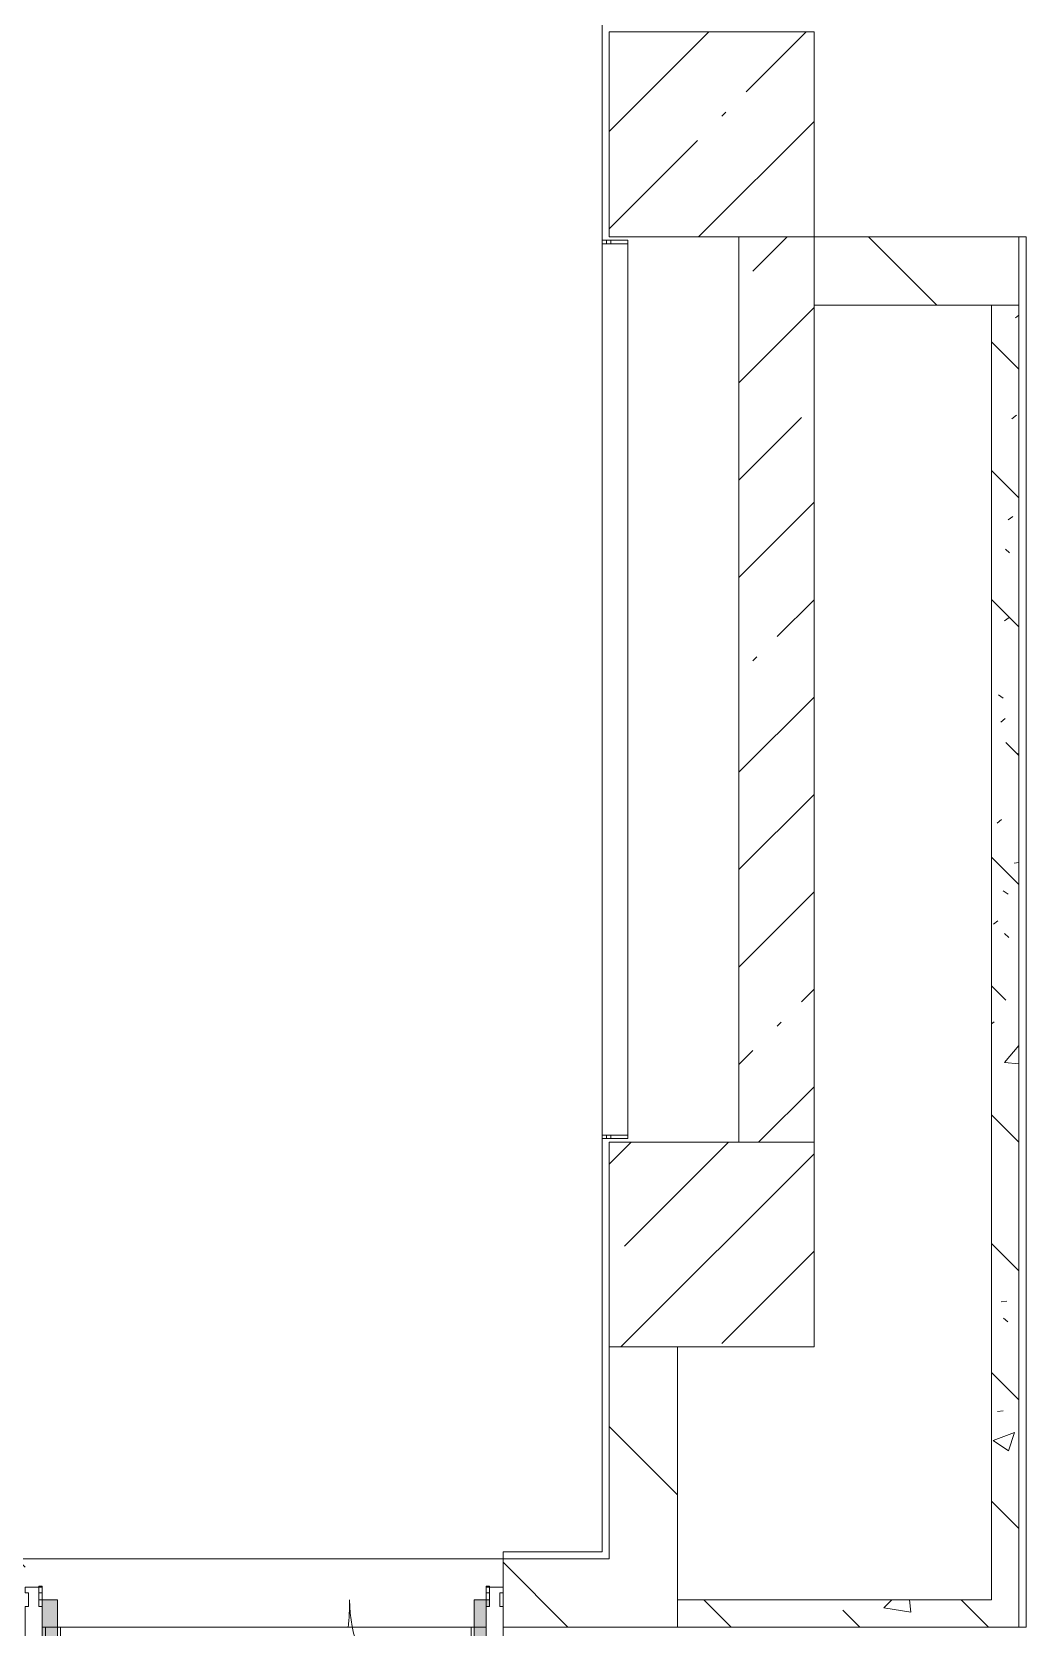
# Model space of a CAD drawing. Header units: millimetres. Extents: x 11693 to 241752, y -8553 to 29926.
# Drawn here: x 121060 to 123971, y 13780 to 18450 of the extents above; entities that cross this region are included whole.
import ezdxf

# ---------------------------------------------------------------- set-up
doc = ezdxf.new("R2010")
doc.units = ezdxf.units.MM
for name, color, linetype, lineweight, true_color in [('A-DETL-GENF-3', 7, 'Continuous', 5, 0xe2e2e2), ('A-DETL-GENF-4', 7, 'Continuous', 5, 0xaaaaaa), ('A-DOOR-2', 7, 'Continuous', 5, 0xaaaaaa), ('A-FLOR-1', 7, 'Continuous', 5, 0xaaaaaa), ('I-WALL-5', 7, 'Continuous', 5, 0x787878)]:
    doc.layers.add(name, color=color, linetype=linetype, lineweight=lineweight, true_color=true_color)
for name, color, linetype, lineweight in [('A-GLAZ-CWMG-2', 7, 'Continuous', 5), ('A-WALL-2', 7, 'Continuous', 9), ('I-WALL-3', 7, 'Continuous', 5), ('S-COLS', 7, 'Continuous', 5)]:
    doc.layers.add(name, color=color, linetype=linetype, lineweight=lineweight)
pattern_1 = [(135, (89739.8, 0), (-353.5534, -353.5534), [])]
pattern_2 = [(135, (89739.8, 0), (-377.171, -377.171), [533.4, -88.9, 17.78, -88.9]), (135, (89739.8, 376.94), (-377.171, -377.171), []), (50, (89739.8, 0), (637.6445, -55.7866), [66.675, -733.425]), (355, (89739.8, 0), (-123.349, 668.699), [53.34, -586.74]), (100.451, (89792.95, -4.65), (514.299, 612.908), [56.665, -623.315]), (46.184, (89739.8, 177.8), (948.776, -147.15), [100.012, -1100.137]), (96.636, (89818.9, 165.5), (830.91, 865.997), [84.998, -934.973]), (351.184, (89739.8, 177.8), (830.918, 865.988), [80.01, -880.11]), (21, (89828.7, 133.35), (530.6506, -357.928), [66.675, -733.425]), (326, (89828.7, 133.35), (216.308, 644.658), [53.34, -586.74]), (71.451, (89872.94, 103.5), (746.96, 286.724), [56.665, -623.315]), (37.5, (89739.81, 0), (10.8105, 295.9426), [16.764, -562.864, 16.764, -578.866, -588.962]), (37.5, (89739.81, 0), (10.8105, 295.9426), [-1175.258, 16.764, -572.198]), (7.5, (89739.8, 0), (233.8692, 350.6318), [16.764, -322.834, 16.764, -549.529, -224.472]), (7.5, (89739.8, 0), (233.8692, 350.6318), [-905.891, 16.764, -207.708]), (327.5, (89541.57, 0), (474.5678, -20.0513), [16.764, -205.486, 16.764, -676.656, -920.115]), (327.5, (89541.57, 0), (474.5678, -20.0513), [-915.67, 16.764, -903.351]), (317.5, (89452.67, 0), (518.452, 88.9934), [16.764, -272.161, 16.764, -443.738, -653.415]), (317.5, (89452.67, 0), (518.452, 88.9934), [-749.427, 16.764, -636.651])]

# ---------------------------------------------------------------- blocks, each defined once
blk = doc.blocks.new('BSC_Колонна _Прямоугольная - 600х600-V88-Общий план 2 этажа с размещением фрагментов 2_1-2_7')
at = {"layer": 'S-COLS'}
h = blk.add_hatch(dxfattribs=at)
h.set_pattern_fill('FP_88', color=256, style=0, pattern_type=2)
h.set_pattern_definition([(45, (-33310, -18150), (-285.123, 285.123), []), (45, (-33024.88, -18150), (-285.123, 285.123), [504.031, -100.806, 16.764, -84.042])])
h.paths.add_polyline_path([(300, -300), (300, 300), (-300, 300), (-300, -300)])
for p, q in [((300, 300), (-300, 300)), ((-300, 300), (-300, -300)), ((300, -300), (300, 300)), ((-300, -300), (300, -300))]:
    blk.add_line(p, q, dxfattribs=at)
blk = doc.blocks.new('BSC_Колонна _Прямоугольная - 600х600-V98-Общий план 2 этажа с размещением фрагментов 2_1-2_7')
at = {"layer": 'S-COLS'}
h = blk.add_hatch(dxfattribs=at)
h.set_pattern_fill('FP_92', color=256, style=0, pattern_type=2)
h.set_pattern_definition([(45, (-33310, -14900), (-285.123, 285.123), []), (45, (-33024.88, -14900), (-285.123, 285.123), [504.031, -100.806, 16.764, -84.042])])
h.paths.add_polyline_path([(300, -300), (300, 300), (-300, 300), (-300, -300)])
for p, q in [((300, 300), (-300, 300)), ((-300, 300), (-300, -300)), ((300, -300), (300, 300)), ((-300, -300), (300, -300))]:
    blk.add_line(p, q, dxfattribs=at)
blk = doc.blocks.new('Прямоугольный импост - Импост структурный с накладкой - 160мм Темный-32479175-Общий план 2 этажа с размещением фрагментов 2_1-2_7')
at = {"layer": 'A-GLAZ-CWMG-2'}
for p, q in [((-50, 40), (-50, 140)), ((-50, 140), (0, 140)), ((0, 140), (0, 40)), ((-40, 40), (-50, 40)), ((-50, -17), (-50, 0)), ((-50, 0), (-40, 0)), ((-40, 0), (-40, 40)), ((-10, 40), (-10, 0)), ((0, 40), (-10, 40)), ((-10, 0), (0, 0)), ((0, 0), (0, -17)), ((0, -17), (-50, -17))]:
    blk.add_line(p, q, dxfattribs=at)
blk = doc.blocks.new('Дверь_Витражная_остекление_ - Д-39_л_ Актовый-32481803-Общий план 2 этажа с размещением фрагментов 2_1-2_7')
at = {"layer": 'A-DETL-GENF-3'}
for points in [[(605, 920), (605, 20), (650, 20), (650, 920)], [(-660, 420), (-660, 140), (-650, 140), (-650, 40), (-660, 40), (-660, 20), (-615, 20), (-615, 420), (-650, 420)]]:
    blk.add_hatch(color=256, dxfattribs=at).paths.add_polyline_path(points)
at = {"layer": 'A-DETL-GENF-4'}
for p, q in [((650, 920), (605, 920)), ((605, 920), (605, 20)), ((650, 920), (605, 920)), ((605, 920), (605, 20)), ((650, 920), (650, 140)), ((650, 140), (650, 920)), ((596, 840), (596, 100)), ((650, 840), (605, 840)), ((640, 840), (640, 100)), ((-660, 420), (-615, 420)), ((-660, 420), (-660, 140)), ((-615, 420), (-660, 420)), ((-660, 420), (-660, 140)), ((-615, 420), (-615, 20)), ((-615, 20), (-615, 420)), ((-660, 340), (-615, 340)), ((-650, 340), (-650, 140)), ((-606, 340), (-606, 100)), ((-650, 100), (-615, 100)), ((650, 100), (605, 100)), ((-615, 20), (-650, 20)), ((-650, 20), (-615, 20)), ((605, 20), (650, 20)), ((605, 20), (650, 20)), ((650, 40), (650, 20)), ((650, 20), (650, 40))]:
    blk.add_line(p, q, dxfattribs=at)
at = {"layer": 'A-DOOR-2'}
for p, q in [((650, 920), (650, 140)), ((-650, 420), (-650, 140)), ((-650, 20), (-660, 20)), ((-660, 20), (-660, -20)), ((-650, 40), (-650, 20)), ((-650, -20), (-650, 20)), ((650, 40), (650, 20)), ((660, 20), (650, 20)), ((650, 20), (650, -20)), ((660, -20), (660, 20)), ((-660, -20), (-650, -20)), ((650, -20), (660, -20))]:
    blk.add_line(p, q, dxfattribs=at)
for centre, radius, start, end in [((650, 20), 900, 90, 134.8292), ((-650, 20), 400, 360, 90), ((650, 20), 900, 174.8223, 180)]:
    blk.add_arc(centre, radius, start, end, dxfattribs=at)
blk = doc.blocks.new('Прямоугольный импост - Импост структурный с накладкой - 160мм Темный-32479277-Общий план 2 этажа с размещением фрагментов 2_1-2_7')
at = {"layer": 'A-GLAZ-CWMG-2'}
for p, q in [((0, 140), (-50, 140)), ((-50, 140), (-50, 40)), ((0, 40), (0, 140)), ((-50, 40), (-40, 40)), ((-40, 0), (-50, 0)), ((-50, 0), (-50, -17)), ((-40, 40), (-40, 0)), ((-10, 0), (-10, 40)), ((-10, 40), (0, 40)), ((0, 0), (-10, 0)), ((0, -17), (0, 0)), ((-50, -17), (0, -17))]:
    blk.add_line(p, q, dxfattribs=at)

msp = doc.modelspace()

# ---------------------------------------------------------------- hatches: boundary and pattern name
at = {"layer": 'I-WALL-3'}
h = msp.add_hatch(dxfattribs=at)
h.set_pattern_fill('FP_57', color=256, style=0, pattern_type=2)
h.set_pattern_definition([(45, (89739.8, 0), (-285.123, 285.123), []), (45, (90024.94, 0), (-285.123, 285.123), [504.031, -100.806, 16.764, -84.042])])
h.paths.add_polyline_path([(123331.7, 15200), (123349.8, 15200), (123349.8, 17850), (123129.8, 17850), (123129.8, 15200)])
h = msp.add_hatch(dxfattribs=at)
h.set_pattern_fill('FP_60', color=256, style=0, pattern_type=2)
h.set_pattern_definition(pattern_1)
h.paths.add_polyline_path([(123869.8, 17650), (123949.8, 17650), (123949.8, 17850), (123349.8, 17850), (123349.8, 17650)])
h = msp.add_hatch(dxfattribs=at)
h.set_pattern_fill('FP_60', color=256, style=0, pattern_type=2)
h.set_pattern_definition(pattern_1)
h.paths.add_polyline_path([(122949.8, 13780), (122949.8, 14600), (122749.8, 14600), (122749.8, 13780)])
h = msp.add_hatch(dxfattribs=at)
h.set_pattern_fill('FP_60', color=256, style=0, pattern_type=2)
h.set_pattern_definition(pattern_1)
h.paths.add_polyline_path([(122508.5, 13780), (122749.8, 13780), (122749.8, 13980), (122439.8, 13980), (122439.8, 13780)])
h.paths.add_polyline_path([(120749.8, 13780), (121039.8, 13780), (121039.8, 13980), (120749.8, 13980)])
at = {"layer": 'I-WALL-5'}
h = msp.add_hatch(dxfattribs=at)
h.set_pattern_fill('FP_68', color=256, style=0, pattern_type=2)
h.set_pattern_definition(pattern_2)
h.paths.add_polyline_path([(123949.8, 13780), (123949.8, 17650), (123869.8, 17650), (123869.8, 13780)])
h = msp.add_hatch(dxfattribs=at)
h.set_pattern_fill('FP_68', color=256, style=0, pattern_type=2)
h.set_pattern_definition(pattern_2)
h.paths.add_polyline_path([(122949.8, 13780), (123869.8, 13780), (123869.8, 13860), (122949.8, 13860)])

# ---------------------------------------------------------------- linework, layer by layer
at = {"layer": 'A-FLOR-1'}
for p, q in [((122729.8, 17840), (122729.8, 18470)), ((123949.8, 17850), (123970.8, 17850)), ((123970.8, 17850), (123970.8, 13780)), ((122729.8, 14000), (122729.8, 15210)), ((122439.8, 13980), (122439.8, 14000)), ((122439.8, 14000), (122729.8, 14000)), ((121089.8, 13780), (122389.8, 13780)), ((123970.8, 13780), (123949.8, 13780))]:
    msp.add_line(p, q, dxfattribs=at)
at = {"layer": 'A-WALL-2'}
for p, q in [((122742.3, 17840), (122742.3, 17830)), ((122754.8, 17840), (122754.8, 17830)), ((123349.8, 17650), (123349.8, 17850)), ((123949.8, 17650), (123869.8, 17650)), ((122742.3, 15220), (122742.3, 15210)), ((122754.8, 15220), (122754.8, 15210))]:
    msp.add_line(p, q, dxfattribs=at)
at = {"layer": 'I-WALL-3'}
for p, q in [((122804.8, 17840), (122729.8, 17840)), ((122729.8, 15210), (122729.8, 17840)), ((122804.8, 17840), (122804.8, 15210)), ((123129.8, 17850), (123129.8, 15200)), ((123949.8, 17850), (123349.8, 17850)), ((123949.8, 13780), (123949.8, 17850)), ((122729.8, 17830), (122804.8, 17830)), ((123349.8, 15200), (123349.8, 17650)), ((123349.8, 17650), (123869.8, 17650)), ((123869.8, 17650), (123869.8, 13860)), ((122729.8, 15220), (122804.8, 15220)), ((122729.8, 15210), (122804.8, 15210)), ((122749.8, 14600), (122749.8, 13980)), ((122949.8, 14600), (122949.8, 13780)), ((120749.8, 13980), (122749.8, 13980)), ((122439.8, 13980), (122439.8, 13780)), ((123869.8, 13860), (122949.8, 13860)), ((122439.8, 13780), (123949.8, 13780))]:
    msp.add_line(p, q, dxfattribs=at)

# ---------------------------------------------------------------- block references
at = {"layer": 'A-DOOR-2', "rotation": 180}
msp.add_blockref('Дверь_Витражная_остекление_ - Д-39_л_ Актовый-32481803-Общий план 2 этажа с размещением фрагментов 2_1-2_7', (121739.8, 13880), dxfattribs=at)
at = {"layer": 'A-GLAZ-CWMG-2', "rotation": 180}
msp.add_blockref('Прямоугольный импост - Импост структурный с накладкой - 160мм Темный-32479277-Общий план 2 этажа с размещением фрагментов 2_1-2_7', (121039.8, 13880), dxfattribs=at)
at = {"layer": 'A-GLAZ-CWMG-2', "extrusion": (0, 0, -1), "rotation": 180}
msp.add_blockref('Прямоугольный импост - Импост структурный с накладкой - 160мм Темный-32479175-Общий план 2 этажа с размещением фрагментов 2_1-2_7', (-122439.8, 13880), dxfattribs=at)
at = {"layer": 'S-COLS'}
for name, p in [('BSC_Колонна _Прямоугольная - 600х600-V88-Общий план 2 этажа с размещением фрагментов 2_1-2_7', (123049.8, 18150)), ('BSC_Колонна _Прямоугольная - 600х600-V98-Общий план 2 этажа с размещением фрагментов 2_1-2_7', (123049.8, 14900))]:
    msp.add_blockref(name, p, dxfattribs=at)

doc.saveas('drawing.dxf')
